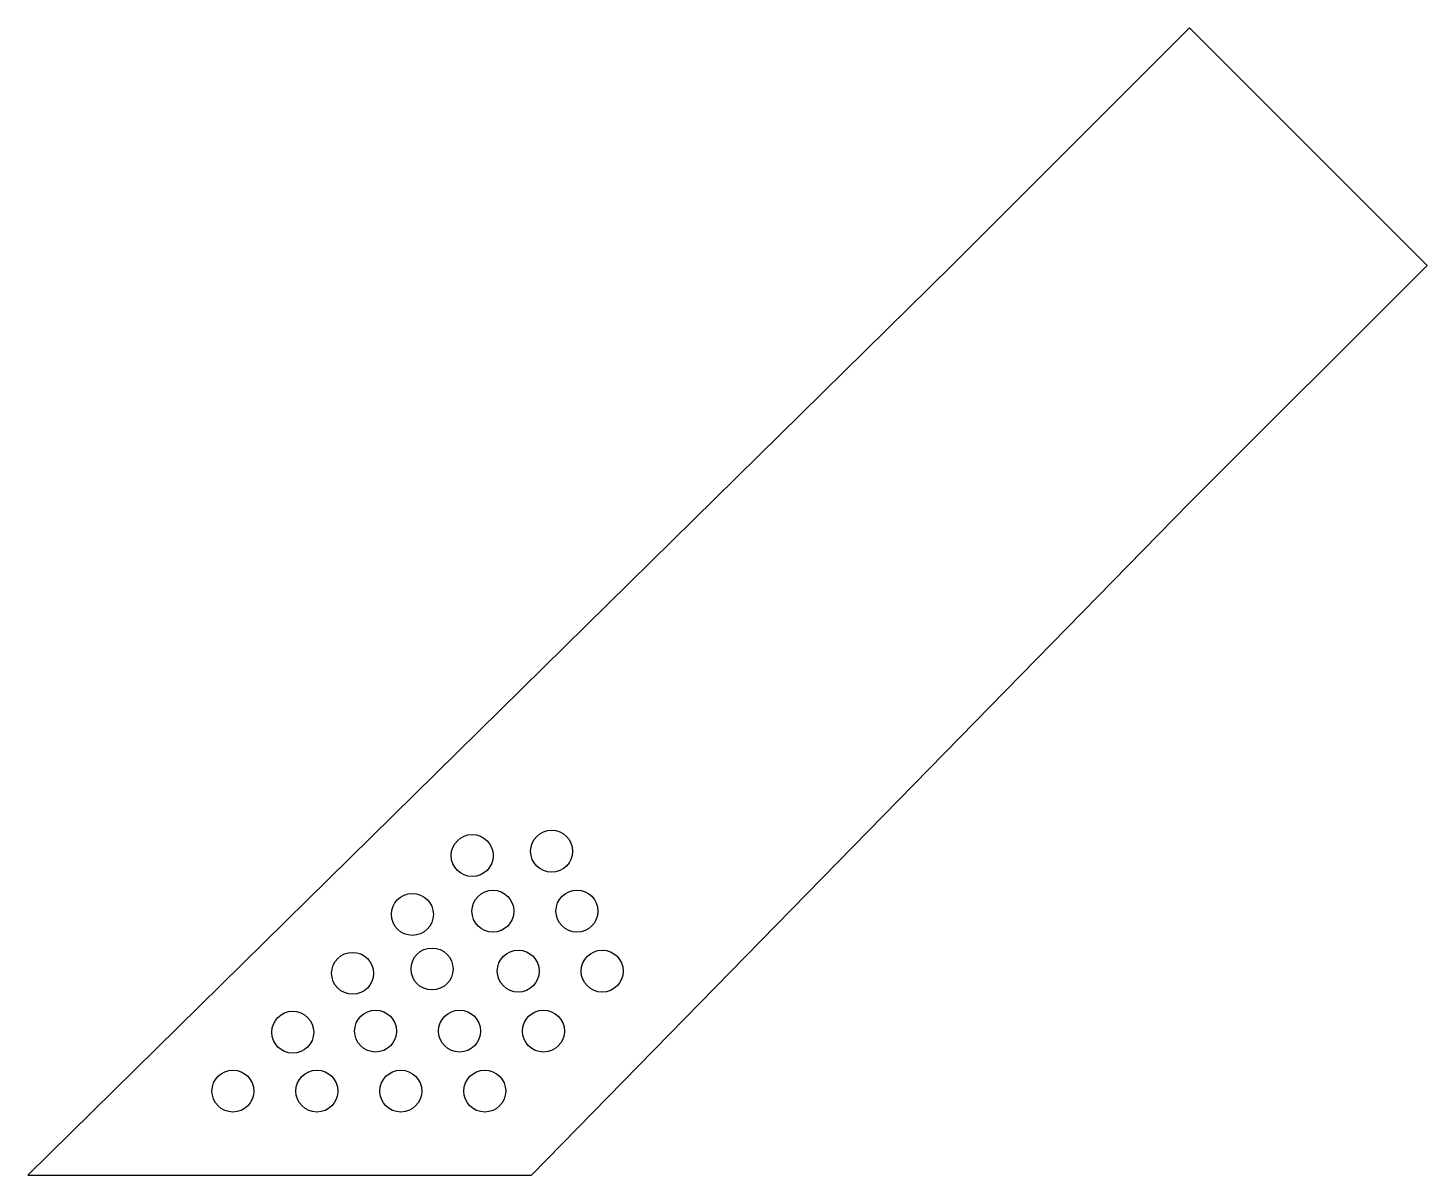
# Model space of a CAD drawing. Header units: millimetres. Extents: x -17.5 to -9.17, y -16 to -9.17.
import ezdxf

# ---------------------------------------------------------------- set-up
doc = ezdxf.new("R2010")
doc.units = ezdxf.units.MM

msp = doc.modelspace()

# ---------------------------------------------------------------- linework, layer by layer
at = {"color": 7, "linetype": 'Continuous'}
for p, q in [((-10.5813, -9.1671), (-11.9987, -10.5845)), ((-9.1671, -10.5813), (-10.5813, -9.1671)), ((-10.5845, -11.9987), (-9.1671, -10.5813)), ((-11.9987, -10.5845), (-17.5, -16)), ((-14.5, -16), (-10.5845, -11.9987)), ((-17.5, -16), (-14.5, -16))]:
    msp.add_line(p, q, dxfattribs=at)
for centre in [(-14.8541, -14.0969), (-14.381, -14.071), (-15.2104, -14.4477), (-14.7307, -14.4284), (-14.2302, -14.4279), (-15.0932, -14.7727), (-14.5799, -14.7853), (-14.0799, -14.7853), (-15.5667, -14.7985), (-15.923, -15.1492), (-15.4296, -15.1426), (-14.9296, -15.1426), (-14.4296, -15.1426), (-16.2794, -15.5), (-15.7794, -15.5), (-15.2794, -15.5), (-14.7794, -15.5)]:
    msp.add_circle(centre, 0.125, dxfattribs=at)

doc.saveas('drawing.dxf')
